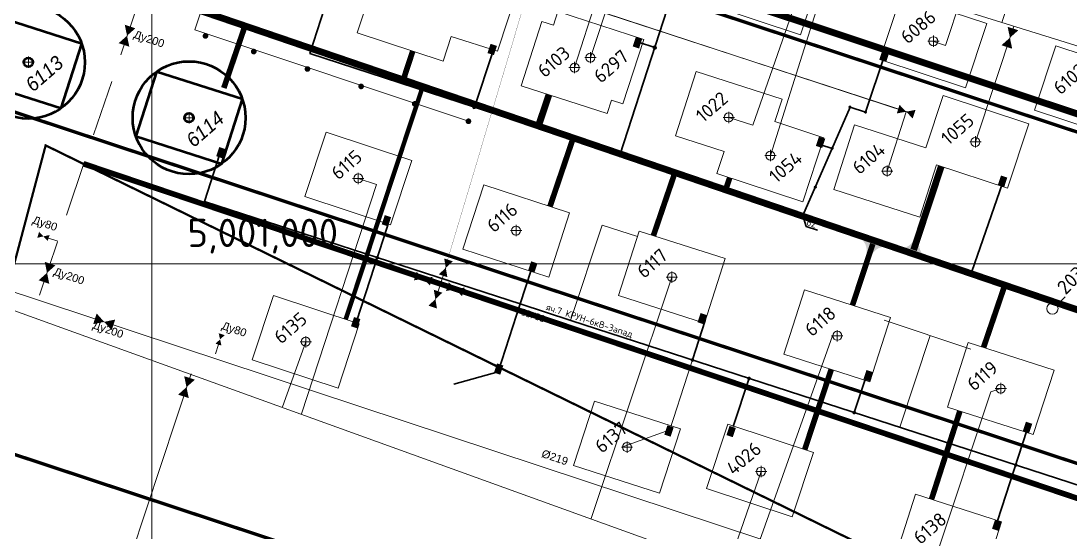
# Model space of a CAD drawing. Header units: millimetres. Extents: x 519 to 9564855, y -810 to 5021775.
# Drawn here: x 9522884 to 9523814, y 5000762 to 5001215 of the extents above; entities that cross this region are included whole.
import ezdxf

# ---------------------------------------------------------------- set-up
doc = ezdxf.new("R2010")
doc.units = ezdxf.units.MM
doc.header["$LTSCALE"] = 2
doc.header["$MEASUREMENT"] = 0
doc.header["$PDMODE"] = 2
doc.header["$PDSIZE"] = 5
for name, pattern in [('1', [0]), ('92051501$0$DASHED', [0.75, 0.5, -0.25]), ('DASHED2', [9.525, 6.35, -3.175])]:
    doc.linetypes.add(name, pattern=pattern)
for name, color, linetype, lineweight in [('160 скважин на 2012 год - Электрика', 192, 'Continuous', 30), ('Новый водовод', 5, 'g_122_vpr', 30), ('Скважины на 2023 год', 201, 'Continuous', 20), ('Скважины на 2026', 222, 'Continuous', 50), ('СНГ_трубопроводы', 244, 'Continuous', 50), ('Электро', 1, 'Continuous', 30), ('Электроснаб', 1, 'Continuous', 18), ('Электроснабжене', 1, 'Continuous', 18)]:
    doc.layers.add(name, color=color, linetype=linetype, lineweight=lineweight)
for name, color, linetype in [('164 скв. на 2011 год (измененные)', 121, 'Continuous'), ('Existing roads', 41, 'Continuous'), ('Future Roads', 44, 'Continuous'), ('GRID_PULKOVO', 7, 'Continuous'), ('OilColl&Flowlines', 3, 'Continuous'), ('OLD WELLS(dr.bfr2000)', 24, 'Continuous'), ('Stage 10 wells', 7, 'Continuous'), ('stage 7.frame', 7, 'Continuous'), ('Stage 9.Frame&Text', 7, 'Continuous'), ('МГ-земельный участок', 7, 'Continuous'), ('Скважины  2018 года', 7, 'Continuous'), ('Скважины на 2013 год.', 21, '1'), ('Скважины на 2014 год', 70, 'Continuous'), ('Скважины на 2015 год', 7, 'Continuous'), ('Скважины на 2016 год.', 40, 'Continuous'), ('утвержд. 2016', 40, 'Continuous')]:
    doc.layers.add(name, color=color, linetype=linetype)
doc.styles.add('92051501$0$STANDARD', font='simplex.shx')
doc.styles.add('Arial', font='arial.ttf', dxfattribs={"height": 30})
doc.styles.add('Elect', font='isocpeur.ttf')
doc.styles.add('Line_GUGK', font='')
doc.styles.get("Standard").update_dxf_attribs({"font": 'isocpeur.ttf', "width": 0.5})
doc.styles.get('Line_GUGK').set_extended_font_data('Bm431', italic=True)
doc.linetypes.add('g_122_vpr', pattern='A,2,-2,3,-0.6,["Впр",Line_GUGK,S=2,R=0,X=0,Y=-1],-6.4,3,-2,8,-2,8,-2,6', length=45)
doc.linetypes.add('WTR_LINE', pattern='A,0.5,-0.2,["W",92051501$0$STANDARD,S=0.1,R=0,X=-0.1,Y=-0.05],-0.05', length=0.75)

msp = doc.modelspace()

# ---------------------------------------------------------------- hatches: boundary and pattern name
at = {"layer": 'Existing roads', "linetype": 'ByBlock', "lineweight": 0}
msp.add_hatch(color=256, dxfattribs=at).paths.add_polyline_path([(9523665.78583, 5001014.11132), (9523674.61728, 5001011.18916), (9523683.44872, 5001008.26699, -0.241338782), (9523680.06036, 5001019.33064), (9523677.58244, 5001020.15054), (9523675.18987, 5001020.9422, -0.234065393)])
at = {"layer": 'Future Roads', "linetype": 'ByBlock', "lineweight": 0, "ltscale": 25}
h = msp.add_hatch(color=256, dxfattribs=at)
h.paths.add_polyline_path([(9523225.24561, 5001167.59696), (9523223.61568, 5001168.0647, -0.155118741), (9523214.28912, 5001163.11345), (9523222.79834, 5001160.22015)])
h.paths.add_polyline_path([(9523226.81235, 5001167.14735), (9523225.24561, 5001167.59696), (9523222.79834, 5001160.22015), (9523231.5466, 5001157.24557, -0.161550784)])
msp.add_hatch(color=256, dxfattribs=at).paths.add_polyline_path([(9523647.51205, 5001014.95102), (9523638.6806, 5001017.87318), (9523629.84916, 5001020.79535, -0.241338782), (9523633.23752, 5001009.7317), (9523635.71544, 5001008.9118), (9523638.10801, 5001008.12014, -0.234065393)])
at = {"layer": 'Электро', "ltscale": 0.5}
for points in [[(9523426.1643, 5001192.7408), (9523431.78667, 5001190.91475), (9523434.44881, 5001199.11139), (9523428.82644, 5001200.93744)], [(9523645.26967, 5001181.38899), (9523650.8819, 5001179.532), (9523653.58913, 5001187.71386), (9523647.9769, 5001189.57085)], [(9523057.11505, 5001095.35852), (9523062.72729, 5001093.50154), (9523065.43452, 5001101.6834), (9523059.82228, 5001103.54038)], [(9523203.74603, 5001035.03215), (9523209.35826, 5001033.17517), (9523212.06549, 5001041.35702), (9523206.45326, 5001043.21401)], [(9523333.46182, 5000994.00776), (9523339.07405, 5000992.15077), (9523341.78128, 5001000.33263), (9523336.16904, 5001002.18961)], [(9523176.53277, 5000944.6846), (9523182.145, 5000942.82762), (9523184.85223, 5000951.00948), (9523179.23999, 5000952.86646)], [(9523483.57007, 5000948.22976), (9523489.1823, 5000946.37278), (9523491.88953, 5000954.55463), (9523486.2773, 5000956.41162)], [(9523630.58195, 5000897.72149), (9523636.19419, 5000895.8645), (9523638.90141, 5000904.04636), (9523633.28918, 5000905.90334)], [(9523771.84169, 5000851.89812), (9523777.45392, 5000850.04113), (9523780.16115, 5000858.22299), (9523774.54892, 5000860.07998)], [(9523744.54307, 5000765.12023), (9523750.15531, 5000763.26324), (9523752.86254, 5000771.4451), (9523747.2503, 5000773.30209)]]:
    msp.add_hatch(color=256, dxfattribs=at).paths.add_polyline_path(points)
at = {"layer": 'Электро'}
for points in [[(9523297.51857, 5001186.86152), (9523303.1308, 5001185.00453), (9523305.83803, 5001193.18639), (9523300.2258, 5001195.04338)], [(9523588.4231, 5001104.54105), (9523594.03533, 5001102.68407), (9523596.74256, 5001110.86592), (9523591.13033, 5001112.72291)], [(9523749.76094, 5001070.12286), (9523755.37318, 5001068.26587), (9523758.0804, 5001076.44773), (9523752.46817, 5001078.30472)], [(9523303.20654, 5000903.60365), (9523308.81878, 5000901.74667), (9523311.526, 5000909.92853), (9523305.91377, 5000911.78551)], [(9523509.20679, 5000848.17549), (9523514.81903, 5000846.31851), (9523517.52625, 5000854.50037), (9523511.91402, 5000856.35735)]]:
    msp.add_hatch(color=256, dxfattribs=at).paths.add_polyline_path(points)
at = {"layer": 'Электроснаб', "linetype": 'ByBlock', "lineweight": 0, "ltscale": 0.5}
for points in [[(9523426.1643, 5001192.7408), (9523431.78667, 5001190.91475), (9523434.44881, 5001199.11139), (9523428.82644, 5001200.93744)], [(9523645.26967, 5001181.38899), (9523650.8819, 5001179.532), (9523653.58913, 5001187.71386), (9523647.9769, 5001189.57085)], [(9523057.11505, 5001095.35852), (9523062.72729, 5001093.50154), (9523065.43452, 5001101.6834), (9523059.82228, 5001103.54038)], [(9523203.74603, 5001035.03215), (9523209.35826, 5001033.17517), (9523212.06549, 5001041.35702), (9523206.45326, 5001043.21401)], [(9523333.46182, 5000994.00776), (9523339.07405, 5000992.15077), (9523341.78128, 5001000.33263), (9523336.16904, 5001002.18961)], [(9523176.53277, 5000944.6846), (9523182.145, 5000942.82762), (9523184.85223, 5000951.00948), (9523179.23999, 5000952.86646)], [(9523483.57007, 5000948.22976), (9523489.1823, 5000946.37278), (9523491.88953, 5000954.55463), (9523486.2773, 5000956.41162)], [(9523630.58195, 5000897.72149), (9523636.19419, 5000895.8645), (9523638.90141, 5000904.04636), (9523633.28918, 5000905.90334)], [(9523771.84169, 5000851.89812), (9523777.45392, 5000850.04113), (9523780.16115, 5000858.22299), (9523774.54892, 5000860.07998)], [(9523744.54307, 5000765.12023), (9523750.15531, 5000763.26324), (9523752.86254, 5000771.4451), (9523747.2503, 5000773.30209)]]:
    msp.add_hatch(color=1, dxfattribs=at).paths.add_polyline_path(points)
at = {"layer": 'Электроснаб', "linetype": 'ByBlock', "lineweight": 0}
for points in [[(9523297.51857, 5001186.86152), (9523303.1308, 5001185.00453), (9523305.83803, 5001193.18639), (9523300.2258, 5001195.04338)], [(9523588.4231, 5001104.54105), (9523594.03533, 5001102.68407), (9523596.74256, 5001110.86592), (9523591.13033, 5001112.72291)], [(9523749.76094, 5001070.12286), (9523755.37318, 5001068.26587), (9523758.0804, 5001076.44773), (9523752.46817, 5001078.30472)], [(9523303.20654, 5000903.60365), (9523308.81878, 5000901.74667), (9523311.526, 5000909.92853), (9523305.91377, 5000911.78551)], [(9523454.14069, 5000848.65918), (9523459.75292, 5000846.80219), (9523462.46015, 5000854.98405), (9523456.84792, 5000856.84104)], [(9523454.14069, 5000848.65918), (9523459.75292, 5000846.80219), (9523462.46015, 5000854.98405), (9523456.84792, 5000856.84104)], [(9523509.20679, 5000848.17549), (9523514.81903, 5000846.31851), (9523517.52625, 5000854.50037), (9523511.91402, 5000856.35735)]]:
    msp.add_hatch(color=1, dxfattribs=at).paths.add_polyline_path(points)
at = {"layer": 'Электроснабжене', "linetype": 'ByBlock', "lineweight": 0, "ltscale": 0.5}
for points in [[(9523426.1643, 5001192.7408), (9523431.78667, 5001190.91475), (9523434.44881, 5001199.11139), (9523428.82644, 5001200.93744)], [(9523645.26967, 5001181.38899), (9523650.8819, 5001179.532), (9523653.58913, 5001187.71386), (9523647.9769, 5001189.57085)], [(9523057.11505, 5001095.35852), (9523062.72729, 5001093.50154), (9523065.43452, 5001101.6834), (9523059.82228, 5001103.54038)], [(9523203.74603, 5001035.03215), (9523209.35826, 5001033.17517), (9523212.06549, 5001041.35702), (9523206.45326, 5001043.21401)], [(9523333.46182, 5000994.00776), (9523339.07405, 5000992.15077), (9523341.78128, 5001000.33263), (9523336.16904, 5001002.18961)], [(9523176.53277, 5000944.6846), (9523182.145, 5000942.82762), (9523184.85223, 5000951.00948), (9523179.23999, 5000952.86646)], [(9523483.57007, 5000948.22976), (9523489.1823, 5000946.37278), (9523491.88953, 5000954.55463), (9523486.2773, 5000956.41162)], [(9523630.58195, 5000897.72149), (9523636.19419, 5000895.8645), (9523638.90141, 5000904.04636), (9523633.28918, 5000905.90334)], [(9523771.84169, 5000851.89812), (9523777.45392, 5000850.04113), (9523780.16115, 5000858.22299), (9523774.54892, 5000860.07998)], [(9523744.54307, 5000765.12023), (9523750.15531, 5000763.26324), (9523752.86254, 5000771.4451), (9523747.2503, 5000773.30209)]]:
    msp.add_hatch(color=1, dxfattribs=at).paths.add_polyline_path(points)
at = {"layer": 'Электроснабжене', "linetype": 'ByBlock', "lineweight": 0}
for points in [[(9523297.51857, 5001186.86152), (9523303.1308, 5001185.00453), (9523305.83803, 5001193.18639), (9523300.2258, 5001195.04338)], [(9523588.4231, 5001104.54105), (9523594.03533, 5001102.68407), (9523596.74256, 5001110.86592), (9523591.13033, 5001112.72291)], [(9523749.76094, 5001070.12286), (9523755.37318, 5001068.26587), (9523758.0804, 5001076.44773), (9523752.46817, 5001078.30472)], [(9523509.20679, 5000848.17549), (9523514.81903, 5000846.31851), (9523517.52625, 5000854.50037), (9523511.91402, 5000856.35735)]]:
    msp.add_hatch(color=1, dxfattribs=at).paths.add_polyline_path(points)

# ---------------------------------------------------------------- linework, layer by layer
at = {"layer": '160 скважин на 2012 год - Электрика', "color": 1, "linetype": 'ByBlock', "lineweight": 0, "ltscale": 80}
for p, q in [((9523038.0946, 5001207.45059, 0), (9523110.55823, 5001422.90645, 0)), ((9523281.42162, 5001126.13783, 0), (9523038.0946, 5001207.45059, 0))]:
    msp.add_line(p, q, dxfattribs=at)
at = {"layer": '160 скважин на 2012 год - Электрика', "color": 1, "lineweight": 0, "ltscale": 7.5, "const_width": 2.5, "elevation": 0}
for points in [[(9523046.41527, 5001202.48739, 1), (9523048.79291, 5001201.71485, 1)], [(9523089.21282, 5001188.58162, 1), (9523091.59046, 5001187.80908, 1)], [(9523136.76564, 5001173.13077, 1), (9523139.14328, 5001172.35823, 1)], [(9523184.31847, 5001157.67993, 1), (9523186.69611, 5001156.90738, 1)], [(9523231.87129, 5001142.22908, 1), (9523234.24894, 5001141.45653, 1)], [(9523279.42412, 5001126.77823, 1), (9523281.80176, 5001126.00568, 1)]]:
    msp.add_lwpolyline(points, format="xyb", close=True, dxfattribs=at)
at = {"layer": '164 скв. на 2011 год (измененные)', "color": 0, "linetype": 'ByBlock', "lineweight": 0, "elevation": 0.00005}
msp.add_lwpolyline([(9523242.17968, 5001248.12835), (9523200.94761, 5001261.7713), (9523182.09218, 5001204.7859), (9523258.0727, 5001179.64532), (9523265.33048, 5001201.57996)], dxfattribs=at)
at = {"layer": 'DEFPOINTS', "color": 1, "lineweight": 0, "ltscale": 80}
for p in [(9523548.2, 5001096), (9523539.9, 5000815.9)]:
    msp.add_point(p, dxfattribs=at)
at = {"layer": 'Existing roads', "linetype": 'ByBlock', "lineweight": 0, "const_width": 6, "flags": 128}
for points in [[(9524074.00058, 5001048.34922), (9523243.57105, 5001325.03002)], [(9523342.62162, 5001122.19038), (9523351.8567, 5001149.80094)]]:
    msp.add_lwpolyline(points, dxfattribs=at)
msp.add_lwpolyline([(9524774.62817, 5000692.21688, 0.006073519), (9524774.62817, 5000692.21688, -0.212670047), (9524624.79718, 5000684.51566), (9522916.99772, 5001267.47845)], format="xyb", dxfattribs=at)
at = {"layer": 'Existing roads', "linetype": 'ByBlock', "lineweight": 0, "ltscale": 5, "const_width": 5}
for points in [[(9523082.87861, 5001211.68397), (9523063.87965, 5001155.88882)], [(9523373.71877, 5001112.42556), (9523352.88849, 5001050.98775)], [(9523462.6136, 5001078.08497), (9523444.52043, 5001025.08074)], [(9523638.89339, 5001017.74108), (9523620.90321, 5000963.37068)], [(9523754.91808, 5000978.34606), (9523736.9836, 5000925.80667)], [(9523602.0546, 5000906.40592), (9523578.55686, 5000835.39042)], [(9523716.04667, 5000869.5135), (9523690.85733, 5000791.18648)]]:
    msp.add_lwpolyline(points, dxfattribs=at)
at = {"layer": 'Existing roads', "linetype": 'ByBlock', "lineweight": 0, "const_width": 6, "elevation": 0.00005, "flags": 128}
msp.add_lwpolyline([(9523675.06165, 5001012.30592), (9523699.56285, 5001086.49277)], dxfattribs=at)
at = {"layer": 'Existing roads', "linetype": 'ByBlock', "lineweight": 0, "ltscale": 5, "const_width": 5, "elevation": 0.00005}
msp.add_lwpolyline([(9523512.09042, 5001076.24752), (9523508.45045, 5001065.58418)], dxfattribs=at)
at = {"layer": 'Future Roads', "linetype": 'ByBlock', "lineweight": 0, "ltscale": 25, "const_width": 5}
msp.add_lwpolyline([(9523231.23114, 5001188.52671), (9523222.85164, 5001163.07424)], dxfattribs=at)
at = {"layer": 'GRID_PULKOVO', "lineweight": 0}
for p, q in [((9523000, 5011000), (9523000, 4992000)), ((9519000, 5001000), (9533000, 5001000))]:
    msp.add_line(p, q, dxfattribs=at)
at = {"layer": 'OilColl&Flowlines', "linetype": 'ByBlock', "lineweight": 0}
for p, q in [((9523864.97054, 5001179.04872), (9523136.7714, 5001406.60599)), ((9523864.97054, 5001179.04872), (9523136.7714, 5001406.60599)), ((9523729.8, 5001108.1), (9523763.74246, 5001210.68181)), ((9522799.78042, 5000986.75038), (9524065.21851, 5000529.78924)), ((9522864.4, 5000387.8), (9523035.01408, 5000902.36245, -18.0595))]:
    msp.add_line(p, q, dxfattribs=at)
at = {"layer": 'OilColl&Flowlines', "color": 3, "linetype": 'ByBlock', "lineweight": 0, "ltscale": 25}
for p, q in [((9523548.2, 5001096), (9523600.44591, 5001261.71087)), ((9523539.9, 5000815.9), (9523510.45422, 5000730.41962, -9.72503))]:
    msp.add_line(p, q, dxfattribs=at)
at = {"layer": 'OilColl&Flowlines', "color": 3, "lineweight": 0}
for q in [(9523671.0604, 5001134.05913), (9523668.41287, 5001134.90529)]:
    msp.add_line((9523334.12601, 5001244.73593), q, dxfattribs=at)
for points in [[(9523675.46629, 5001132.65098, 8, 0, 0), (9523668.41287, 5001134.90529, 0, 8, 0), (9523661.35399, 5001137.16133, 8, 8, 0)], [(9523247.66286, 5000984.6504, 8, 0, 0), (9523240.60944, 5000986.90471, 0, 8, 0), (9523233.55056, 5000989.16075, 8, 8, 0)], [(9523247.66286, 5000984.6504, 8, 0, 0), (9523240.60944, 5000986.90471, 0, 8, 0), (9523233.55056, 5000989.16075, 8, 8, 0)], [(9523276.12316, 5000975.21708, 8, 0, 0), (9523269.06974, 5000977.47139, 0, 8, 0), (9523262.01086, 5000979.72743, 8, 8, 0)], [(9523276.12316, 5000975.21708, 8, 0, 0), (9523269.06974, 5000977.47139, 0, 8, 0), (9523262.01086, 5000979.72743, 8, 8, 0)]]:
    msp.add_lwpolyline(points, format="xyseb", dxfattribs=at)
at = {"layer": 'OilColl&Flowlines', "color": 3, "linetype": 'ByBlock', "lineweight": 0}
for points in [[(9523262.91416, 5001003.49516, 8, 0, 0), (9523260.53366, 5000996.48332, 0, 8, 0), (9523258.15131, 5000989.46606, 8, 8, 0)], [(9523262.91416, 5001003.49516, 8, 0, 0), (9523260.53366, 5000996.48332, 0, 8, 0), (9523258.15131, 5000989.46606, 8, 8, 0)], [(9523253.70973, 5000975.7032, 8, 0, 0), (9523251.32923, 5000968.69136, 0, 8, 0), (9523248.94688, 5000961.6741, 8, 8, 0)], [(9523253.70973, 5000975.7032, 8, 0, 0), (9523251.32923, 5000968.69136, 0, 8, 0), (9523248.94688, 5000961.6741, 8, 8, 0)]]:
    msp.add_lwpolyline(points, format="xyseb", dxfattribs=at)
at = {"layer": 'OilColl&Flowlines', "linetype": 'ByBlock', "lineweight": 0}
for points in [[(9523767.78152, 5001207.04496), (9523760.36549, 5001200.43948), (9523758.35299, 5001210.16469)], [(9523762.37799, 5001190.71427), (9523752.94946, 5001193.834), (9523760.36549, 5001200.43948)], [(9523038.2108, 5000897.28817), (9523030.79477, 5000890.68269), (9523028.78227, 5000900.4079)], [(9523032.80727, 5000880.95748), (9523023.37874, 5000884.07721), (9523030.79477, 5000890.68269)]]:
    msp.add_solid(points, dxfattribs=at)
at = {"layer": 'OLD WELLS(dr.bfr2000)', "lineweight": 0}
msp.add_circle((9523798, 5000960.3), 5, dxfattribs=at)
at = {"layer": 'Stage 10 wells', "color": 0, "linetype": 'ByBlock', "lineweight": 0}
msp.add_lwpolyline([(9523491.48202, 5000800.97759), (9523567.46254, 5000775.83701), (9523586.31798, 5000832.82241), (9523510.33745, 5000857.96299)], close=True, dxfattribs=at)
msp.add_circle((9523539.9, 5000815.9), 4, dxfattribs=at)
msp.add_point((9523539.9, 5000815.9), dxfattribs=at)
at = {"layer": 'stage 7.frame', "color": 0, "linetype": 'ByBlock', "lineweight": 0}
msp.add_lwpolyline([(9523695.41229, 5001087.86611), (9523758.36254, 5001067.03701), (9523777.21798, 5001124.02241), (9523701.23745, 5001149.16299), (9523685.89189, 5001102.78521)], dxfattribs=at)
msp.add_circle((9523729.8, 5001108.1), 4, dxfattribs=at)
at = {"layer": 'stage 7.frame', "color": 0, "linetype": 'ByBlock', "lineweight": 0, "ltscale": 80}
msp.add_point((9523729.8, 5001108.1), dxfattribs=at)
at = {"layer": 'Stage 9.Frame&Text', "color": 0, "linetype": 'ByBlock', "lineweight": 0}
msp.add_lwpolyline([(9523242.17968, 5001248.12835), (9523249.54333, 5001270.38297), (9523324.99034, 5001245.41892), (9523306.26575, 5001188.4155), (9523265.33048, 5001201.57996)], dxfattribs=at)
at = {"layer": 'Stage 9.Frame&Text', "color": 0, "linetype": 'ByBlock', "lineweight": 0, "elevation": 0.00005}
msp.add_lwpolyline([(9523507.26623, 5001099.55195), (9523500.79218, 5001079.9859), (9523576.7727, 5001054.84532), (9523595.62814, 5001111.83072), (9523552.07765, 5001126.24078)], dxfattribs=at)
at = {"layer": 'Stage 9.Frame&Text', "color": 0, "linetype": 'ByBlock', "lineweight": 0}
msp.add_circle((9523548.2, 5001096), 4, dxfattribs=at)
at = {"layer": 'Stage 9.Frame&Text', "color": 0, "linetype": 'ByBlock', "lineweight": 0, "ltscale": 80}
msp.add_point((9523548.2, 5001096), dxfattribs=at)
at = {"layer": 'МГ-земельный участок', "color": 0, "linetype": 'DASHED2', "lineweight": 25, "ltscale": 5, "const_width": 2}
msp.add_lwpolyline([(9522167.80801, 4999999.48247), (9521654, 5002362), (9522840, 5002532), (9525642, 5002155), (9528521, 5002235), (9531281, 5003464), (9533105, 5001043), (9546614, 4998215), (9544978, 4995525), (9543652, 4996420), (9539605, 4995735), (9529554.6705, 4998798.09585), (9529554.71722, 4998845.23995), (9529525.402, 4998845.269), (9529525.36994, 4998882.97318), (9529309.91997, 4998882.84552), (9526935, 5000017), (9526935, 4999132), (9522906, 5001105), (9522683.367, 5000265.06642), (9522496, 5000315)], close=True, dxfattribs=at)
at = {"layer": 'Новый водовод', "color": 5, "linetype": 'WTR_LINE', "lineweight": 0, "ltscale": 40, "const_width": 3}
for points in [[(9522948.4, 5002102.54), (9522579.30404, 5001066.25219), (9522803.12057, 5000994.80708), (9522756.95, 5000871.24), (9524314.11, 5000356)], [(9522726.76162, 5001184.77028), (9524258.65271, 5000677.86962)]]:
    msp.add_lwpolyline(points, dxfattribs=at)
at = {"layer": 'Новый водовод', "color": 5, "linetype": 'WTR_LINE', "lineweight": 0, "ltscale": 40, "const_width": 3, "elevation": -0.00285}
msp.add_lwpolyline([(9522815.22694, 5001449.31647), (9524492.08979, 5000894.44485)], dxfattribs=at)
at = {"layer": 'Скважины  2018 года', "color": 0, "linetype": 'ByBlock', "lineweight": 0, "ltscale": 5, "elevation": 0.00005}
msp.add_lwpolyline([(9523275.57579, 5001012.94423), (9523294.10512, 5001070.0365), (9523370.22814, 5001045.33072), (9523351.6988, 5000988.23846), (9523275.57579, 5001012.94423)], dxfattribs=at)
at = {"layer": 'Скважины  2018 года', "color": 0, "linetype": 'ByBlock', "lineweight": 0}
msp.add_circle((9523322.8, 5001029.5), 4, dxfattribs=at)
msp.add_point((9523322.8, 5001029.5), dxfattribs=at)
at = {"layer": 'Скважины на 2013 год.', "color": 3, "linetype": 'ByBlock', "lineweight": 0, "ltscale": 5}
for p, q in [((9523796.3, 5001344.4), (9523753.18598, 5001213.98063)), ((9523388.7, 5001182.8), (9523432.349, 5001314.24)), ((9523692.54669, 5001197.06552), (9523703.34352, 5001193.49304))]:
    msp.add_line(p, q, dxfattribs=at)
at = {"layer": 'Скважины на 2013 год.', "color": 0, "linetype": 'ByBlock', "lineweight": 0}
msp.add_lwpolyline([(9523407.36718, 5001145.22102), (9523417.51178, 5001141.93582), (9523435.99691, 5001199.01734), (9523359.88822, 5001223.66418), (9523355.95229, 5001211.51015)], dxfattribs=at)
msp.add_circle((9523388.7, 5001182.8), 4, dxfattribs=at)
msp.add_point((9523388.7, 5001182.8), dxfattribs=at)
at = {"layer": 'Скважины на 2014 год', "color": 0, "linetype": 'ByBlock', "lineweight": 0}
for points in [[(9523498.88202, 5001228.17759), (9523517.73745, 5001285.16299), (9523593.71798, 5001260.02241), (9523574.86255, 5001203.03701), (9523498.88202, 5001228.17759)], [(9523645.12871, 5001181.14311), (9523663.98415, 5001238.12851), (9523739.96467, 5001212.98793), (9523721.10924, 5001156.00253), (9523645.12871, 5001181.14311)], [(9523782.28202, 5001136.37759), (9523801.13745, 5001193.36299), (9523877.11798, 5001168.22241), (9523858.26255, 5001111.23701), (9523782.28202, 5001136.37759)]]:
    msp.add_lwpolyline(points, dxfattribs=at)
msp.add_circle((9523692.6, 5001197.4), 4, dxfattribs=at)
msp.add_point((9523692.6, 5001197.4), dxfattribs=at)
at = {"layer": 'Скважины на 2015 год', "color": 3, "linetype": 'ByBlock', "lineweight": 0, "ltscale": 5}
for p, q in [((9523374.6, 5001174), (9523420.41808, 5001317.96834)), ((9523532.53669, 5001122.91986), (9523582.76444, 5001267.23621)), ((9523651.6, 5001082.3), (9523668.41287, 5001134.90529)), ((9523511.2, 5001129.8), (9523532.53669, 5001122.91986)), ((9523260.53366, 5000996.48332), (9523251.32923, 5000968.69136)), ((9523260.53366, 5000996.48332), (9523251.32923, 5000968.69136)), ((9523255.77048, 5000981.87956), (9523240.60944, 5000986.90471)), ((9523255.77048, 5000981.87956), (9523240.60944, 5000986.90471)), ((9523460.9, 5000988.3), (9523389.48609, 5000774.16772, -11.8456)), ((9523251.32923, 5000968.69136), (9523255.77048, 5000981.87956)), ((9523251.32923, 5000968.69136), (9523255.77048, 5000981.87956)), ((9523603.31, 5000936.2), (9523527.74368, 5000724.1669, -9.42194)), ((9523607.4, 5000936.2), (9523603.31, 5000936.2)), ((9523743.43581, 5000886.60955), (9523672.16005, 5000671.93874, -6.89032)), ((9523752.2, 5000889.4), (9523743.43581, 5000886.60955))]:
    msp.add_line(p, q, dxfattribs=at)
at = {"layer": 'Скважины на 2015 год', "color": 1, "lineweight": 0}
for p, q in [((9523398.95557, 5001034.44099, 0), (9523371.08915, 5000949.91434, 0)), ((9523398.95557, 5001034.44099, 0), (9523430.46681, 5001024.30723)), ((9524670.53323, 5000527.69936, 0), (9523371.45281, 5000949.79618, 0)), ((9523649.09376, 5000950.09073), (9523725.65831, 5000924.49105)), ((9523689.58857, 5000936.55112), (9523662.91343, 5000855.09488, 0))]:
    msp.add_line(p, q, dxfattribs=at)
at = {"layer": 'Скважины на 2015 год', "color": 0, "linetype": 'ByBlock', "lineweight": 0}
for points in [[(9523407.27554, 5001145.2507), (9523403.49912, 5001133.19316), (9523327.34046, 5001157.68517), (9523345.70947, 5001214.80416), (9523355.95229, 5001211.51015)], [(9523507.26623, 5001099.55195), (9523463.94046, 5001113.48517), (9523482.30947, 5001170.60416), (9523558.46813, 5001146.11215)], [(9523695.32231, 5001087.89589), (9523680.49912, 5001041.49316), (9523604.34046, 5001065.98517), (9523622.70947, 5001123.10416), (9523685.89189, 5001102.78521)], [(9523508.16813, 5001004.61215), (9523489.79912, 5000947.49316), (9523413.64046, 5000971.98517), (9523432.00947, 5001029.10416), (9523508.16813, 5001004.61215)], [(9523654.66813, 5000952.51215), (9523636.29912, 5000895.39316), (9523560.14046, 5000919.88517), (9523578.50947, 5000977.00416), (9523654.66813, 5000952.51215)], [(9523799.46813, 5000905.71215), (9523781.09912, 5000848.59316), (9523704.94046, 5000873.08517), (9523723.30947, 5000930.20416), (9523799.46813, 5000905.71215)], [(9523752.96813, 5000771.21215), (9523734.59912, 5000714.09316), (9523658.44046, 5000738.58517), (9523676.80947, 5000795.70416), (9523752.96813, 5000771.21215)]]:
    msp.add_lwpolyline(points, dxfattribs=at)
at = {"layer": 'Скважины на 2015 год', "color": 0, "linetype": 'ByBlock', "lineweight": 0, "ltscale": 5}
msp.add_lwpolyline([(9523558.46813, 5001146.11215), (9523552.07765, 5001126.24078)], dxfattribs=at)
at = {"layer": 'Скважины на 2015 год', "color": 3, "linetype": 'ByBlock', "lineweight": 0, "ltscale": 5, "const_width": 5}
msp.add_lwpolyline([(9522939.81756, 5001088.63225), (9525845.00625, 5000110.09753)], dxfattribs=at)
at = {"layer": 'Скважины на 2015 год', "color": 0, "linetype": 'ByBlock', "lineweight": 0}
for centre in [(9523374.6, 5001174), (9523511.2, 5001129.8), (9523651.6, 5001082.3), (9523460.9, 5000988.3), (9523607.4, 5000936.2), (9523752.2, 5000889.4)]:
    msp.add_circle(centre, 4, dxfattribs=at)
for p in [(9523374.6, 5001174), (9523511.2, 5001129.8), (9523651.6, 5001082.3), (9523460.9, 5000988.3), (9523607.4, 5000936.2), (9523752.2, 5000889.4)]:
    msp.add_point(p, dxfattribs=at)
at = {"layer": 'Скважины на 2016 год.', "color": 0, "linetype": 'ByBlock', "lineweight": 0, "elevation": 0.00005}
for points in [[(9523135.59218, 5001059.6859), (9523211.5727, 5001034.54532), (9523230.42814, 5001091.53072), (9523154.44761, 5001116.6713)], [(9523089.09218, 5000914.8859), (9523165.0727, 5000889.74532), (9523183.92814, 5000946.73072), (9523107.94761, 5000971.8713)]]:
    msp.add_lwpolyline(points, close=True, dxfattribs=at)
at = {"layer": 'Скважины на 2016 год.', "color": 0, "linetype": 'ByBlock', "lineweight": 0}
for centre in [(9523183, 5001075.7), (9523136.5, 5000930.9)]:
    msp.add_circle(centre, 4, dxfattribs=at)
for p in [(9523183, 5001075.7), (9523136.5, 5000930.9)]:
    msp.add_point(p, dxfattribs=at)
at = {"layer": 'Скважины на 2023 год', "color": 0, "linetype": 'ByBlock', "lineweight": 0}
msp.add_lwpolyline([(9523373.80241, 5000821.34789), (9523449.88693, 5000796.62653), (9523468.42795, 5000853.68992), (9523392.34343, 5000878.41128)], close=True, dxfattribs=at)
msp.add_circle((9523421.1, 5000837.5), 4, dxfattribs=at)
msp.add_point((9523421.1, 5000837.5), dxfattribs=at)
at = {"layer": 'Скважины на 2026', "linetype": 'ByBlock', "ltscale": 50}
for points in [[(9522843.47913, 5001162.26257), (9522919.70178, 5001137.97044), (9522937.92087, 5001195.13743), (9522861.69822, 5001219.42956)], [(9522985.87913, 5001113.06257), (9523062.10178, 5001088.77044), (9523080.32087, 5001145.93743), (9523004.09822, 5001170.22956)]]:
    msp.add_lwpolyline(points, close=True, dxfattribs=at)
for centre in [(9522890.7, 5001178.7), (9523033.1, 5001129.5)]:
    msp.add_circle(centre, 50, dxfattribs=at)
at = {"layer": 'Скважины на 2026', "linetype": 'ByBlock'}
for centre in [(9522890.7, 5001178.7), (9523033.1, 5001129.5)]:
    msp.add_circle(centre, 4, dxfattribs=at)
at = {"layer": 'Скважины на 2026', "linetype": 'ByBlock', "lineweight": 0}
for p in [(9522890.7, 5001178.7), (9523033.1, 5001129.5)]:
    msp.add_point(p, dxfattribs=at)
at = {"layer": 'СНГ_трубопроводы', "color": 3, "linetype": '92051501$0$DASHED', "lineweight": 0, "ltscale": 50}
msp.add_line((9522900.49252, 5000972.24351), (9523061.48768, 5001448.7344), dxfattribs=at)
at = {"layer": 'СНГ_трубопроводы', "color": 3, "lineweight": 0, "ltscale": 2}
for p, q in [((9523703.34352, 5001193.49304), (9523741.55326, 5001308.97)), ((9523692.54669, 5001197.06552), (9523703.34352, 5001193.49304)), ((9522908.63012, 5001022.90322), (9522916.66185, 5001020.19297)), ((9525355.89444, 5000155.26135), (9522774.28292, 5001009.29588)), ((9523059.09322, 5000928.40604), (9523056.38297, 5000920.37431))]:
    msp.add_line(p, q, dxfattribs=at)
at = {"layer": 'СНГ_трубопроводы', "color": 3, "linetype": '92051501$0$DASHED', "lineweight": 0, "ltscale": 50, "const_width": 0.2}
msp.add_lwpolyline([(9523388.38927, 5001425.71988), (9523255.7043, 5000981.90149)], dxfattribs=at)
at = {"layer": 'СНГ_трубопроводы', "color": 3, "lineweight": 0, "ltscale": 2}
for points in [[(9522985.52007, 5001208.8493), (9522978.10404, 5001202.24382), (9522976.09154, 5001211.96903)], [(9522980.11654, 5001192.51861), (9522970.68801, 5001195.63834), (9522978.10404, 5001202.24382)], [(9522898.56128, 5001023.10662), (9522900.21873, 5001028.44141), (9522904.01007, 5001024.33862)], [(9522907.8014, 5001020.23582), (9522904.01007, 5001024.33862), (9522909.45885, 5001025.57061)], [(9522914.63954, 5000998.65607), (9522907.22351, 5000992.05059), (9522905.21101, 5001001.7758)], [(9522909.23601, 5000982.32538), (9522899.80748, 5000985.44511), (9522907.22351, 5000992.05059)], [(9522951.23436, 5000955.98861), (9522957.83984, 5000948.57258), (9522948.11463, 5000946.56009)], [(9522967.56505, 5000950.58508), (9522964.44532, 5000941.15656), (9522957.83984, 5000948.57258)], [(9523059.29663, 5000938.47489), (9523064.63141, 5000936.81743), (9523060.52862, 5000933.0261)], [(9523056.42583, 5000929.23477), (9523060.52862, 5000933.0261), (9523061.76061, 5000927.57731)]]:
    msp.add_solid(points, dxfattribs=at)
at = {"layer": 'утвержд. 2016', "color": 3, "linetype": 'ByBlock', "lineweight": 0, "ltscale": 40}
for p, q in [((9523199.05413, 5001070.26141), (9523132.57672, 5000867.07894, -16.34922)), ((9523183, 5001075.7), (9523199.05413, 5001070.26141)), ((9523136.5, 5000930.9), (9523115.89294, 5000873.11263, -16.64169))]:
    msp.add_line(p, q, dxfattribs=at)
at = {"layer": 'утвержд. 2016', "color": 42, "linetype": '92051501$0$DASHED', "lineweight": 0, "ltscale": 5, "const_width": 4, "elevation": 0.00005}
msp.add_lwpolyline([(9523171.80606, 5000950.74169), (9523240.14265, 5001157.27035)], dxfattribs=at)
at = {"layer": 'Электро', "ltscale": 0.5}
for p, q in [((9523140.03629, 5001186.44453, 0), (9523206.7158, 5001391.66296, 0)), ((9523498.43857, 5001354.19666), (9523414.68732, 5001096.43682)), ((9523431.39594, 5001196.40169), (9523445.66179, 5001191.76643)), ((9523285.90925, 5001139.04753, 0), (9523140.03629, 5001186.44453, 0)), ((9523285.90925, 5001139.04753, 0), (9523302.0737, 5001187.90015, 0)), ((9523649.40285, 5001185.60586, 0), (9523632.38356, 5001134.55832)), ((9523726.64489, 5000993.2161, 0), (9523285.90925, 5001139.04753, 0)), ((9523618.68793, 5001139.0083), (9523577.01411, 5001042.72621, 0)), ((9523618.68793, 5001139.0083), (9523632.38356, 5001134.55832)), ((9523046.70266, 5001055.3139, 0), (9523060.44709, 5001097.61492, 0)), ((9523592.97823, 5001105.57968), (9523602.81083, 5001102.32625, 0)), ((9523726.64489, 5000993.2161, 0), (9523753.73018, 5001071.44553)), ((9523199.796, 5001005.57086, 0), (9523046.70266, 5001055.3139, 0)), ((9523181.34577, 5000948.78689), (9523209.08899, 5001034.17174)), ((9523326.44689, 5000964.41949, 0), (9523199.796, 5001005.57086, 0)), ((9523326.44689, 5000964.41949, 0), (9523336.21739, 5000994.48998, 0)), ((9524126.59622, 5000858.0602, 0.00003), (9523726.64489, 5000993.2161, 0)), ((9523326.44689, 5000964.41949, 0), (9523306.89211, 5000904.23605, 0)), ((9523371.45281, 5000949.79618, 0), (9523326.44689, 5000964.41949, 0)), ((9524670.53323, 5000527.69936, 0), (9523371.45281, 5000949.79618, 0)), ((9524670.53323, 5000527.69936, 0), (9523371.45281, 5000949.79618, 0)), ((9523479.11589, 5000914.81432), (9523490.49464, 5000949.83454)), ((9523622.50018, 5000868.22594), (9523633.1668, 5000901.05442)), ((9523515.19786, 5000855.9035), (9523529.29551, 5000898.50997, 0)), ((9523775.44146, 5000852.13619, 0), (9523749.4874, 5000772.25781))]:
    msp.add_line(p, q, dxfattribs=at)
at = {"layer": 'Электро'}
for p, q in [((9523577.01347, 5001042.72582, 0), (9523579.79277, 5001032.9933, 0)), ((9523579.79277, 5001032.9933, 0), (9523589.87422, 5001029.71763, 0)), ((9523267.69896, 5000893.42661), (9523306.89211, 5000904.23605, 0))]:
    msp.add_line(p, q, dxfattribs=at)
at = {"layer": 'Электро', "ltscale": 0.5, "const_width": 1.5, "elevation": 0}
for points in [[(9523199.08271, 5001005.80262, 1), (9523200.50929, 5001005.33909, 1)], [(9523528.58222, 5000898.74174, 1), (9523530.0088, 5000898.27821, 1)], [(9523764.85223, 5000821.97296, 1), (9523766.27882, 5000821.50943, 1)]]:
    msp.add_lwpolyline(points, format="xyb", close=True, dxfattribs=at)
at = {"layer": 'Электро', "ltscale": 0.5, "const_width": 1.5}
for points in [[(9523478.40259, 5000915.04609, 1), (9523479.82918, 5000914.58256, 1)], [(9523621.78689, 5000868.4577, 1), (9523623.21348, 5000867.99418, 1)]]:
    msp.add_lwpolyline(points, format="xyb", close=True, dxfattribs=at)
at = {"layer": 'Электро', "ltscale": 80}
for centre, start, end in [((9523445.66179, 5001191.76643), 161.99999995, 341.99999995), ((9523445.66179, 5001191.76643), 341.99999995, 161.99999995), ((9523414.68732, 5001096.43682), 162, 342), ((9523414.68732, 5001096.43682), 342, 162)]:
    msp.add_arc(centre, 1.25, start, end, dxfattribs=at)
at = {"layer": 'Электро', "ltscale": 25}
for centre, start, end in [((9523285.90907, 5001139.04699, 0), 162, 342), ((9523285.90907, 5001139.04699, 0), 342, 162), ((9523577.01347, 5001042.72582, 0), 162, 342), ((9523577.01347, 5001042.72582, 0), 342, 162)]:
    msp.add_arc(centre, 1.25, start, end, dxfattribs=at)
at = {"layer": 'Электро', "ltscale": 0.5}
for centre, radius, start, end in [((9523618.68793, 5001139.0083), 0.75, 162.00000005, 342.00000005), ((9523618.68793, 5001139.0083), 0.75, 342.00000005, 162.00000005), ((9523632.38356, 5001134.55832), 0.75, 162.00000005, 342.00000005), ((9523632.38356, 5001134.55832), 0.75, 342.00000005, 162.00000005), ((9523602.81083, 5001102.32625, 0), 0.75, 162.00000005, 342.00000005), ((9523602.81083, 5001102.32625, 0), 0.75, 342.00000005, 162.00000005), ((9523587.99439, 5001068.09475, 0), 0.75, 342.00000005, 162.00000005), ((9523587.99439, 5001068.09475, 0), 0.75, 162.00000005, 342.00000005), ((9523199.796, 5001005.57086, 0), 1, 162, 342), ((9523479.11589, 5000914.81432), 1, 162, 342), ((9523529.29551, 5000898.50997, 0), 1, 162, 342), ((9523529.29551, 5000898.50997, 0), 0.75, 162.00000005, 342.00000005), ((9523529.29551, 5000898.50997, 0), 0.75, 342.00000005, 162.00000005), ((9523622.50018, 5000868.22594), 1, 162, 342), ((9523765.56552, 5000821.74119, 0), 1, 162, 342), ((9523765.56552, 5000821.74119, 0), 0.75, 162.00000005, 342.00000005), ((9523765.56552, 5000821.74119, 0), 0.75, 342.00000005, 162.00000005)]:
    msp.add_arc(centre, radius, start, end, dxfattribs=at)
at = {"layer": 'Электро'}
for centre, radius, start, end in [((9523577.01347, 5001042.72582, 0), 1.25, 162, 342), ((9523577.01347, 5001042.72582, 0), 1.25, 342, 162), ((9523726.64489, 5000993.2161, 0), 0.75, 162, 342), ((9523726.64489, 5000993.2161, 0), 0.75, 342, 162)]:
    msp.add_arc(centre, radius, start, end, dxfattribs=at)
at = {"layer": 'Электроснаб', "color": 1, "linetype": 'ByBlock', "lineweight": 0, "ltscale": 0.5}
for p, q in [((9523140.03629, 5001186.44453, 0), (9523206.7158, 5001391.66296, 0)), ((9523498.43857, 5001354.19666), (9523414.68732, 5001096.43682)), ((9523431.39594, 5001196.40169), (9523445.66179, 5001191.76643)), ((9523285.90925, 5001139.04753, 0), (9523140.03629, 5001186.44453, 0)), ((9523285.90925, 5001139.04753, 0), (9523302.0737, 5001187.90015, 0)), ((9523649.40285, 5001185.60586, 0), (9523632.38356, 5001134.55832)), ((9523726.64489, 5000993.2161, 0), (9523285.90925, 5001139.04753, 0)), ((9523618.68793, 5001139.0083), (9523577.01411, 5001042.72621, 0)), ((9523618.68793, 5001139.0083), (9523632.38356, 5001134.55832)), ((9523046.70266, 5001055.3139, 0), (9523060.44709, 5001097.61492, 0)), ((9523592.97823, 5001105.57968), (9523602.81083, 5001102.32625, 0)), ((9523726.64489, 5000993.2161, 0), (9523753.73018, 5001071.44553)), ((9523199.796, 5001005.57086, 0), (9523046.70266, 5001055.3139, 0)), ((9523181.34577, 5000948.78689), (9523209.08899, 5001034.17174)), ((9523326.44689, 5000964.41949, 0), (9523199.796, 5001005.57086, 0)), ((9523326.44689, 5000964.41949, 0), (9523336.21739, 5000994.48998, 0)), ((9524126.59622, 5000858.0602, 0.00003), (9523726.64489, 5000993.2161, 0)), ((9523326.44689, 5000964.41949, 0), (9523306.89211, 5000904.23605, 0)), ((9523371.45281, 5000949.79618, 0), (9523326.44689, 5000964.41949, 0)), ((9524670.53323, 5000527.69936, 0), (9523371.45281, 5000949.79618, 0)), ((9524670.53323, 5000527.69936, 0), (9523371.45281, 5000949.79618, 0)), ((9523458.95369, 5000852.76147), (9523490.49464, 5000949.83454)), ((9523622.50018, 5000868.22594), (9523633.1668, 5000901.05442)), ((9523515.19786, 5000855.9035), (9523529.29551, 5000898.50997, 0)), ((9523775.44146, 5000852.13619, 0), (9523749.4874, 5000772.25781))]:
    msp.add_line(p, q, dxfattribs=at)
at = {"layer": 'Электроснаб', "color": 1, "linetype": 'ByBlock', "lineweight": 0}
for p, q in [((9523577.01347, 5001042.72582, 0), (9523579.79277, 5001032.9933, 0)), ((9523579.79277, 5001032.9933, 0), (9523589.87422, 5001029.71763, 0)), ((9523267.69896, 5000893.42661), (9523306.89211, 5000904.23605, 0)), ((9523418.01386, 5000838.12312), (9523458.95369, 5000852.76147))]:
    msp.add_line(p, q, dxfattribs=at)
at = {"layer": 'Электроснаб', "color": 1, "linetype": 'ByBlock', "lineweight": 0, "ltscale": 0.5, "const_width": 1.5, "elevation": 0}
for points in [[(9523199.08271, 5001005.80262, 1), (9523200.50929, 5001005.33909, 1)], [(9523528.58222, 5000898.74174, 1), (9523530.0088, 5000898.27821, 1)], [(9523764.85223, 5000821.97296, 1), (9523766.27882, 5000821.50943, 1)]]:
    msp.add_lwpolyline(points, format="xyb", close=True, dxfattribs=at)
at = {"layer": 'Электроснаб', "color": 1, "linetype": 'ByBlock', "lineweight": 0, "ltscale": 0.5, "const_width": 1.5}
for points in [[(9523478.40259, 5000915.04609, 1), (9523479.82918, 5000914.58256, 1)], [(9523621.78689, 5000868.4577, 1), (9523623.21348, 5000867.99418, 1)]]:
    msp.add_lwpolyline(points, format="xyb", close=True, dxfattribs=at)
at = {"layer": 'Электроснаб', "color": 1, "linetype": 'ByBlock', "lineweight": 0, "ltscale": 80}
for centre, start, end in [((9523445.66179, 5001191.76643), 161.99999995, 341.99999995), ((9523445.66179, 5001191.76643), 341.99999995, 161.99999995), ((9523414.68732, 5001096.43682), 162, 342), ((9523414.68732, 5001096.43682), 342, 162)]:
    msp.add_arc(centre, 1.25, start, end, dxfattribs=at)
at = {"layer": 'Электроснаб', "color": 1, "linetype": 'ByBlock', "lineweight": 0, "ltscale": 25}
for centre, start, end in [((9523285.90907, 5001139.04699, 0), 162, 342), ((9523285.90907, 5001139.04699, 0), 342, 162), ((9523577.01347, 5001042.72582, 0), 162, 342), ((9523577.01347, 5001042.72582, 0), 342, 162)]:
    msp.add_arc(centre, 1.25, start, end, dxfattribs=at)
at = {"layer": 'Электроснаб', "color": 1, "linetype": 'ByBlock', "lineweight": 0, "ltscale": 0.5}
for centre, radius, start, end in [((9523618.68793, 5001139.0083), 0.75, 162.00000005, 342.00000005), ((9523618.68793, 5001139.0083), 0.75, 342.00000005, 162.00000005), ((9523632.38356, 5001134.55832), 0.75, 162.00000005, 342.00000005), ((9523632.38356, 5001134.55832), 0.75, 342.00000005, 162.00000005), ((9523602.81083, 5001102.32625, 0), 0.75, 162.00000005, 342.00000005), ((9523602.81083, 5001102.32625, 0), 0.75, 342.00000005, 162.00000005), ((9523587.99439, 5001068.09475, 0), 0.75, 342.00000005, 162.00000005), ((9523587.99439, 5001068.09475, 0), 0.75, 162.00000005, 342.00000005), ((9523199.796, 5001005.57086, 0), 1, 162, 342), ((9523479.11589, 5000914.81432), 1, 162, 342), ((9523529.29551, 5000898.50997, 0), 1, 162, 342), ((9523529.29551, 5000898.50997, 0), 0.75, 162.00000005, 342.00000005), ((9523529.29551, 5000898.50997, 0), 0.75, 342.00000005, 162.00000005), ((9523622.50018, 5000868.22594), 1, 162, 342), ((9523765.56552, 5000821.74119, 0), 1, 162, 342), ((9523765.56552, 5000821.74119, 0), 0.75, 162.00000005, 342.00000005), ((9523765.56552, 5000821.74119, 0), 0.75, 342.00000005, 162.00000005)]:
    msp.add_arc(centre, radius, start, end, dxfattribs=at)
at = {"layer": 'Электроснаб', "color": 1, "linetype": 'ByBlock', "lineweight": 0}
for centre, radius, start, end in [((9523577.01347, 5001042.72582, 0), 1.25, 162, 342), ((9523577.01347, 5001042.72582, 0), 1.25, 342, 162), ((9523726.64489, 5000993.2161, 0), 0.75, 162, 342), ((9523726.64489, 5000993.2161, 0), 0.75, 342, 162)]:
    msp.add_arc(centre, radius, start, end, dxfattribs=at)
at = {"layer": 'Электроснабжене', "color": 1, "linetype": 'ByBlock', "lineweight": 0, "ltscale": 0.5}
for p, q in [((9523140.03629, 5001186.44453, 0), (9523206.7158, 5001391.66296, 0)), ((9523498.43857, 5001354.19666), (9523414.68732, 5001096.43682)), ((9523431.39594, 5001196.40169), (9523445.66179, 5001191.76643)), ((9523285.90925, 5001139.04753, 0), (9523140.03629, 5001186.44453, 0)), ((9523285.90925, 5001139.04753, 0), (9523302.0737, 5001187.90015, 0)), ((9523649.40285, 5001185.60586, 0), (9523632.38356, 5001134.55832)), ((9523726.64489, 5000993.2161, 0), (9523285.90925, 5001139.04753, 0)), ((9523618.68793, 5001139.0083), (9523577.01411, 5001042.72621, 0)), ((9523618.68793, 5001139.0083), (9523632.38356, 5001134.55832)), ((9523046.70266, 5001055.3139, 0), (9523060.44709, 5001097.61492, 0)), ((9523592.97823, 5001105.57968), (9523602.81083, 5001102.32625, 0)), ((9523726.64489, 5000993.2161, 0), (9523753.73018, 5001071.44553)), ((9523199.796, 5001005.57086, 0), (9523046.70266, 5001055.3139, 0)), ((9523181.34577, 5000948.78689), (9523209.08899, 5001034.17174)), ((9523326.44689, 5000964.41949, 0), (9523199.796, 5001005.57086, 0)), ((9523326.44689, 5000964.41949, 0), (9523336.21739, 5000994.48998, 0)), ((9524126.59622, 5000858.0602, 0.00003), (9523726.64489, 5000993.2161, 0)), ((9523371.45281, 5000949.79618, 0), (9523326.44689, 5000964.41949, 0)), ((9524670.53323, 5000527.69936, 0), (9523371.45281, 5000949.79618, 0)), ((9524670.53323, 5000527.69936, 0), (9523371.45281, 5000949.79618, 0)), ((9523479.11589, 5000914.81432), (9523490.49464, 5000949.83454)), ((9523622.50018, 5000868.22594), (9523633.1668, 5000901.05442)), ((9523515.19786, 5000855.9035), (9523529.29551, 5000898.50997, 0)), ((9523775.44146, 5000852.13619, 0), (9523749.4874, 5000772.25781))]:
    msp.add_line(p, q, dxfattribs=at)
at = {"layer": 'Электроснабжене', "color": 1, "linetype": 'ByBlock', "lineweight": 0}
for p, q in [((9523577.01347, 5001042.72582, 0), (9523579.79277, 5001032.9933, 0)), ((9523579.79277, 5001032.9933, 0), (9523589.87422, 5001029.71763, 0))]:
    msp.add_line(p, q, dxfattribs=at)
at = {"layer": 'Электроснабжене', "color": 1, "linetype": 'ByBlock', "lineweight": 0, "ltscale": 0.5, "const_width": 1.5, "elevation": 0}
for points in [[(9523199.08271, 5001005.80262, 1), (9523200.50929, 5001005.33909, 1)], [(9523528.58222, 5000898.74174, 1), (9523530.0088, 5000898.27821, 1)], [(9523764.85223, 5000821.97296, 1), (9523766.27882, 5000821.50943, 1)]]:
    msp.add_lwpolyline(points, format="xyb", close=True, dxfattribs=at)
at = {"layer": 'Электроснабжене', "color": 1, "linetype": 'ByBlock', "lineweight": 0, "ltscale": 0.5, "const_width": 1.5}
for points in [[(9523478.40259, 5000915.04609, 1), (9523479.82918, 5000914.58256, 1)], [(9523621.78689, 5000868.4577, 1), (9523623.21348, 5000867.99418, 1)]]:
    msp.add_lwpolyline(points, format="xyb", close=True, dxfattribs=at)
at = {"layer": 'Электроснабжене', "color": 1, "linetype": 'ByBlock', "lineweight": 0, "ltscale": 80}
for centre, start, end in [((9523445.66179, 5001191.76643), 161.99999995, 341.99999995), ((9523445.66179, 5001191.76643), 341.99999995, 161.99999995), ((9523414.68732, 5001096.43682), 162, 342), ((9523414.68732, 5001096.43682), 342, 162)]:
    msp.add_arc(centre, 1.25, start, end, dxfattribs=at)
at = {"layer": 'Электроснабжене', "color": 1, "linetype": 'ByBlock', "lineweight": 0, "ltscale": 25}
for centre, start, end in [((9523285.90907, 5001139.04699, 0), 162, 342), ((9523285.90907, 5001139.04699, 0), 342, 162), ((9523577.01347, 5001042.72582, 0), 162, 342), ((9523577.01347, 5001042.72582, 0), 342, 162)]:
    msp.add_arc(centre, 1.25, start, end, dxfattribs=at)
at = {"layer": 'Электроснабжене', "color": 1, "linetype": 'ByBlock', "lineweight": 0, "ltscale": 0.5}
for centre, radius, start, end in [((9523618.68793, 5001139.0083), 0.75, 162.00000005, 342.00000005), ((9523618.68793, 5001139.0083), 0.75, 342.00000005, 162.00000005), ((9523632.38356, 5001134.55832), 0.75, 162.00000005, 342.00000005), ((9523632.38356, 5001134.55832), 0.75, 342.00000005, 162.00000005), ((9523602.81083, 5001102.32625, 0), 0.75, 162.00000005, 342.00000005), ((9523602.81083, 5001102.32625, 0), 0.75, 342.00000005, 162.00000005), ((9523587.99439, 5001068.09475, 0), 0.75, 342.00000005, 162.00000005), ((9523587.99439, 5001068.09475, 0), 0.75, 162.00000005, 342.00000005), ((9523199.796, 5001005.57086, 0), 1, 162, 342), ((9523479.11589, 5000914.81432), 1, 162, 342), ((9523529.29551, 5000898.50997, 0), 1, 162, 342), ((9523529.29551, 5000898.50997, 0), 0.75, 162.00000005, 342.00000005), ((9523529.29551, 5000898.50997, 0), 0.75, 342.00000005, 162.00000005), ((9523622.50018, 5000868.22594), 1, 162, 342), ((9523765.56552, 5000821.74119, 0), 1, 162, 342), ((9523765.56552, 5000821.74119, 0), 0.75, 162.00000005, 342.00000005), ((9523765.56552, 5000821.74119, 0), 0.75, 342.00000005, 162.00000005)]:
    msp.add_arc(centre, radius, start, end, dxfattribs=at)
at = {"layer": 'Электроснабжене', "color": 1, "linetype": 'ByBlock', "lineweight": 0}
for centre, radius, start, end in [((9523577.01347, 5001042.72582, 0), 1.25, 162, 342), ((9523577.01347, 5001042.72582, 0), 1.25, 342, 162), ((9523726.64489, 5000993.2161, 0), 0.75, 162, 342), ((9523726.64489, 5000993.2161, 0), 0.75, 342, 162)]:
    msp.add_arc(centre, radius, start, end, dxfattribs=at)

# ---------------------------------------------------------------- texts
at = {"layer": 'GRID_PULKOVO', "lineweight": 0, "style": 'Elect'}
msp.add_text('5,001,000 ', height=25, rotation=0.00000003, dxfattribs=at).set_placement((9523031.68185, 5001014.97118))
at = {"layer": 'OLD WELLS(dr.bfr2000)', "lineweight": 0, "style": 'Elect'}
msp.add_text(' _203', height=12.5, rotation=44.99999992, dxfattribs=at).set_placement((9523798, 5000960.3))
at = {"layer": 'Stage 10 wells', "color": 0, "linetype": 'ByBlock', "lineweight": 0, "style": 'Elect'}
msp.add_text('4026', height=12, rotation=41, dxfattribs=at).set_placement((9523515.57751, 5000811.79605))
at = {"layer": 'stage 7.frame', "color": 0, "linetype": 'ByBlock', "lineweight": 0, "style": 'Elect'}
msp.add_text('1055', height=12, rotation=41, dxfattribs=at).set_placement((9523705.89566, 5001104.43656))
at = {"layer": 'Stage 9.Frame&Text', "color": 0, "linetype": 'ByBlock', "lineweight": 0, "style": 'Elect'}
msp.add_text('1054', height=12, rotation=41, dxfattribs=at).set_placement((9523553.47392, 5001070.82794))
at = {"layer": 'Скважины  2018 года', "color": 0, "linetype": 'ByBlock', "lineweight": 0, "ltscale": 5, "style": 'Elect'}
msp.add_text('6116', height=12, rotation=41, dxfattribs=at).set_placement((9523303.25614, 5001026.94591))
at = {"layer": 'Скважины на 2013 год.', "color": 0, "linetype": 'ByBlock', "lineweight": 0, "style": 'Elect'}
msp.add_text('6297', height=12, rotation=41, dxfattribs=at).set_placement((9523397.99321, 5001159.43862))
at = {"layer": 'Скважины на 2014 год', "color": 0, "linetype": 'ByBlock', "lineweight": 0, "style": 'Elect'}
for s, p in [('6086', (9523669.91376, 5001194.19399)), ('6102', (9523805.21302, 5001149.20787))]:
    msp.add_text(s, height=12, rotation=41, dxfattribs=at).set_placement(p)
at = {"layer": 'Скважины на 2015 год', "color": 0, "linetype": 'ByBlock', "lineweight": 0, "style": 'Elect'}
for s, p in [('6103', (9523348.24739, 5001164.36622)), ('1022', (9523488.61005, 5001124.58991)), ('6104', (9523627.1079, 5001078.46776)), ('6117', (9523436.31053, 5000986.42136)), ('6118', (9523585.02997, 5000934.74998)), ('6119', (9523728.69804, 5000886.53405)), ('6138', (9523681.19028, 5000750.5586))]:
    msp.add_text(s, height=12, rotation=41, dxfattribs=at).set_placement(p)
at = {"layer": 'Скважины на 2016 год.', "color": 0, "linetype": 'ByBlock', "lineweight": 0, "style": 'Elect'}
for s, p in [('6115', (9523165.42477, 5001073.68391)), ('6135', (9523114.70793, 5000928.22528))]:
    msp.add_text(s, height=12, rotation=41, dxfattribs=at).set_placement(p)
at = {"layer": 'Скважины на 2023 год', "color": 0, "linetype": 'ByBlock', "lineweight": 0, "style": 'Elect'}
msp.add_text('6137', height=12, rotation=41, dxfattribs=at).set_placement((9523399.01698, 5000831.37258))
at = {"layer": 'Скважины на 2026', "linetype": 'ByBlock', "style": 'Line_GUGK'}
for s, p in [('6113', (9522894.85466, 5001151.75423)), ('6114', (9523037.25466, 5001102.55423))]:
    msp.add_text(s, height=12.5, rotation=41, dxfattribs=at).set_placement(p)
at = {"layer": 'СНГ_трубопроводы', "color": 3, "lineweight": 0, "ltscale": 2, "style": 'Arial'}
for s, p in [('Ду200', (9522983.41596, 5001200.62437)), ('Ду80', (9522893.71207, 5001036.14334)), ('Ду200', (9522912.53543, 5000990.43114)), ('Ду200', (9522947.13928, 5000942.96743)), ('Ду80', (9523061.40234, 5000942.41169)), ('%%C219', (9523344.73821, 5000828.97628))]:
    msp.add_text(s, height=7, rotation=341.08548581, dxfattribs=at).set_placement(p)
at = {"layer": 'Электро', "ltscale": 0.5}
msp.add_text('62', height=6, rotation=342.00000001, dxfattribs=at).set_placement((9523579.60531, 5001034.50098, 0))
at = {"layer": 'Электро'}
for s, p in [('33/32', (9523327.09904, 5000954.65594)), ('яч.7 КРУН-6кВ-Запад', (9523348.91911, 5000959.11738))]:
    msp.add_text(s, height=6, rotation=342.00000001, dxfattribs=at).set_placement(p)
at = {"layer": 'Электроснаб', "color": 1, "linetype": 'ByBlock', "lineweight": 0, "ltscale": 0.5}
msp.add_text('62', height=6, rotation=342.00000001, dxfattribs=at).set_placement((9523579.60531, 5001034.50098, 0))
at = {"layer": 'Электроснаб', "color": 1, "linetype": 'ByBlock', "lineweight": 0}
for s, p in [('33/32', (9523327.09904, 5000954.65594)), ('яч.7 КРУН-6кВ-Запад', (9523348.91911, 5000959.11738))]:
    msp.add_text(s, height=6, rotation=342.00000001, dxfattribs=at).set_placement(p)
at = {"layer": 'Электроснабжене', "color": 1, "linetype": 'ByBlock', "lineweight": 0, "ltscale": 0.5}
msp.add_text('62', height=6, rotation=342.00000001, dxfattribs=at).set_placement((9523579.60531, 5001034.50098, 0))
at = {"layer": 'Электроснабжене', "color": 1, "linetype": 'ByBlock', "lineweight": 0}
for s, p in [('33/32', (9523327.09904, 5000954.65594)), ('яч.7 КРУН-6кВ-Запад', (9523348.91911, 5000959.11738))]:
    msp.add_text(s, height=6, rotation=342.00000001, dxfattribs=at).set_placement(p)

doc.saveas('drawing.dxf')
